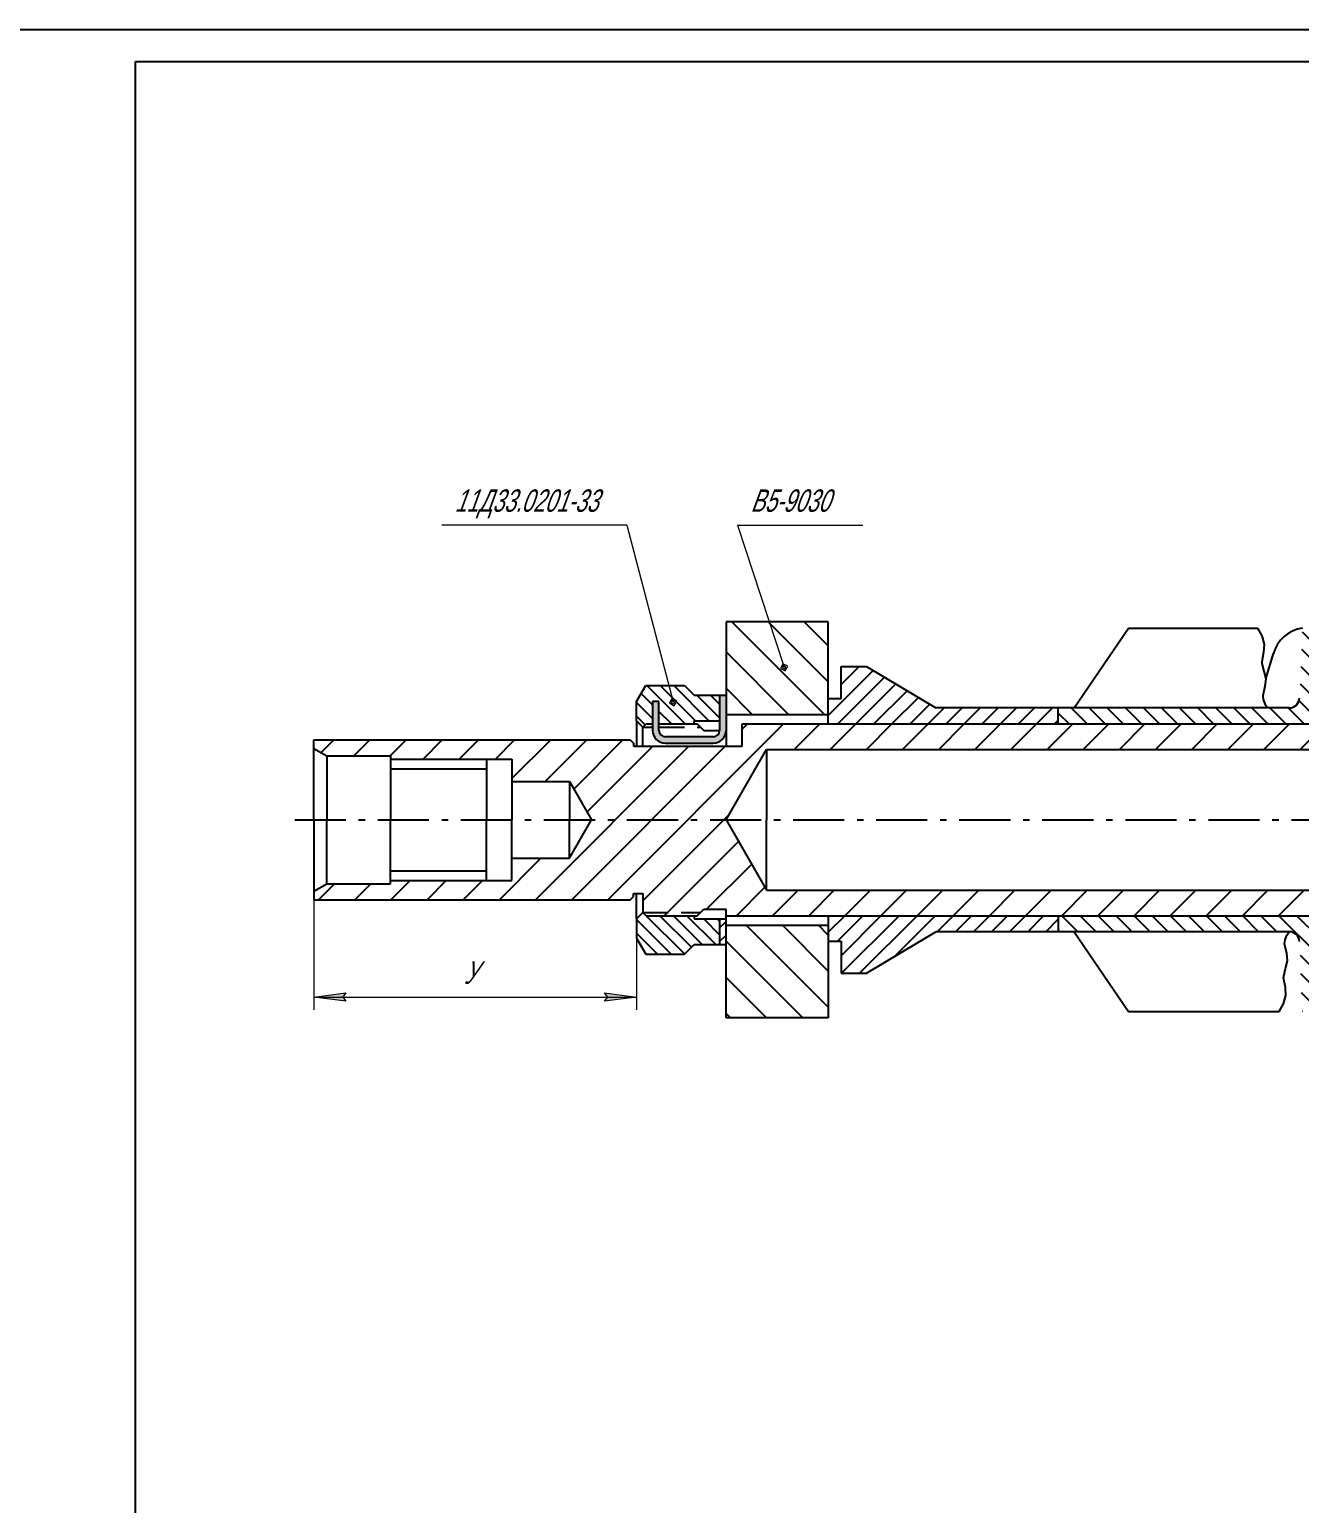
# Model space of a CAD drawing. Extents: x 0 to 841, y 0 to 594.
# Drawn here: x 423.9 to 622.7, y 363.4 to 594 of the extents above; entities that cross this region are included whole.
import ezdxf

# ---------------------------------------------------------------- set-up
doc = ezdxf.new("R2010")
doc.units = 0
doc.header["$MEASUREMENT"] = 0
for name, pattern in [('K5LT_AXLED', [13, 8, -2, 1, -2]), ('K5LT_BASIC', [0]), ('K5LT_DASHED', [6, 4, -2]), ('K5LT_THIN', [0]), ('K5LT_THIN_INCLUDED_TO_HATCHING', [0])]:
    doc.linetypes.add(name, pattern=pattern)
doc.layers.add('LAYER0VIEW0', color=7, linetype='Continuous')
doc.layers.add('LAYER2VIEW0', color=7, linetype='Continuous')
doc.styles.add('K5_TEXTSTYLE', font='win_eskd.shx', dxfattribs={"width": 0.7, "oblique": 15, "bigfont": 'b_eskd.shx'})
pattern_1 = [(45, (0, 0), (-1.4142136, 1.4142136), [])]
pattern_2 = [(-45, (0, 0), (1.0606602, 1.0606602), [])]

# ---------------------------------------------------------------- blocks, each defined once
blk = doc.blocks.new('*S69')
at = {"layer": 'LAYER2VIEW0', "color": 7, "linetype": 'K5LT_THIN'}
blk.add_line((0, 594), (841, 594), dxfattribs=at)

msp = doc.modelspace()

# ---------------------------------------------------------------- hatches: boundary and pattern name
at = {"layer": 'LAYER0VIEW0'}
h = msp.add_hatch(dxfattribs=at)
h.set_pattern_fill('МЕТАЛЛ', color=256, style=0, pattern_type=0)
h.set_pattern_definition([(45, (0, 0), (-2.828427, 2.828427), [])])
edge = h.paths.add_edge_path()
edge.add_line((532.929, 481.858), (519.929, 481.858))
edge.add_line((519.929, 481.858), (518.429, 481.858))
edge.add_line((518.429, 481.858), (518.429, 482.358))
edge.add_line((518.429, 482.358), (517.929, 482.858))
edge.add_line((517.929, 482.858), (468.429, 482.858))
edge.add_line((468.429, 482.858), (468.429, 481.512))
edge.add_line((468.429, 481.512), (470.429, 480.358))
edge.add_line((470.429, 480.358), (480.429, 480.358))
edge.add_line((480.429, 480.358), (480.429, 479.858))
edge.add_line((480.429, 479.858), (499.429, 479.858))
edge.add_line((499.429, 479.858), (499.429, 476.358))
edge.add_line((499.429, 476.358), (508.429, 476.358))
edge.add_line((508.429, 476.358), (511.893, 470.358))
edge.add_line((511.893, 470.358), (508.429, 464.358))
edge.add_line((508.429, 464.358), (499.429, 464.358))
edge.add_line((499.429, 464.358), (499.429, 460.858))
edge.add_line((499.429, 460.858), (480.429, 460.858))
edge.add_line((480.429, 460.858), (480.429, 460.358))
edge.add_line((480.429, 460.358), (470.429, 460.358))
edge.add_line((470.429, 460.358), (468.429, 459.203))
edge.add_line((468.429, 459.203), (468.429, 457.858))
edge.add_line((468.429, 457.858), (517.929, 457.858))
edge.add_line((517.929, 457.858), (518.429, 458.358))
edge.add_line((518.429, 458.358), (518.429, 458.858))
edge.add_line((518.429, 458.858), (519.929, 458.858))
edge.add_line((519.929, 458.858), (519.929, 455.858))
edge.add_line((519.929, 455.858), (520.429, 455.358))
edge.add_line((520.429, 455.358), (528.429, 455.358))
edge.add_line((528.429, 455.358), (529.429, 456.358))
edge.add_line((529.429, 456.358), (532.929, 456.358))
edge.add_line((532.929, 456.358), (532.929, 455.358))
edge.add_line((532.929, 455.358), (534.429, 455.358))
edge.add_line((534.429, 455.358), (547.429, 455.358))
edge.add_line((547.429, 455.358), (548.929, 455.358))
edge.add_line((548.929, 455.358), (584.929, 455.358))
edge.add_line((584.929, 455.358), (662.625, 455.358))
edge.add_line((662.625, 455.358), (684.625, 455.358))
edge.add_line((684.625, 455.358), (684.625, 452.858))
edge.add_line((684.625, 452.858), (698.625, 452.858))
edge.add_line((698.625, 452.858), (700.625, 452.858))
edge.add_line((700.625, 452.858), (713.625, 452.858))
edge.add_arc((713.625, 450.858), 2, 360, 450, ccw=False)
edge.add_line((715.625, 450.858), (715.625, 448.358))
edge.add_line((715.625, 448.358), (741.625, 448.358))
edge.add_arc((745.944, 440.944), 8.58, 342.4571, 480.22329, ccw=False)
edge.add_arc((879.072, 398.859), 131.042, 162.4571, 172.63144)
edge.add_arc((747.625, 415.858), 1.5, 630, 712.63144, ccw=False)
edge.add_line((747.625, 414.358), (747.625, 407.358))
edge.add_arc((747.625, 405.858), 1.5, 360, 450, ccw=False)
edge.add_line((749.125, 405.858), (749.125, 404.358))
edge.add_line((749.125, 404.358), (751.125, 404.358))
edge.add_line((751.125, 404.358), (751.125, 407.358))
edge.add_arc((799.307, 407.358), 48.182, 454.97911, 540, ccw=False)
edge.add_line((795.125, 455.358), (795.125, 457.858))
edge.add_line((795.125, 457.858), (792.625, 457.858))
edge.add_line((792.625, 457.858), (791.125, 457.858))
edge.add_line((791.125, 457.858), (790.125, 458.858))
edge.add_line((790.125, 458.858), (789.625, 458.358))
edge.add_line((789.625, 458.358), (778.625, 458.358))
edge.add_line((778.625, 458.358), (777.625, 459.358))
edge.add_line((777.625, 459.358), (775.125, 459.358))
edge.add_line((775.125, 459.358), (775.125, 458.358))
edge.add_line((775.125, 458.358), (769.125, 458.358))
edge.add_line((769.125, 458.358), (766.125, 455.358))
edge.add_line((766.125, 455.358), (726.125, 455.358))
edge.add_line((726.125, 455.358), (722.125, 459.358))
edge.add_line((722.125, 459.358), (539.28, 459.358))
edge.add_line((539.28, 459.358), (532.929, 470.358))
edge.add_line((532.929, 470.358), (539.28, 481.358))
edge.add_line((539.28, 481.358), (722.125, 481.358))
edge.add_line((722.125, 481.358), (726.125, 485.358))
edge.add_line((726.125, 485.358), (766.125, 485.358))
edge.add_line((766.125, 485.358), (769.125, 482.358))
edge.add_line((769.125, 482.358), (775.125, 482.358))
edge.add_line((775.125, 482.358), (775.125, 481.358))
edge.add_line((775.125, 481.358), (777.625, 481.358))
edge.add_line((777.625, 481.358), (778.625, 482.358))
edge.add_line((778.625, 482.358), (789.625, 482.358))
edge.add_line((789.625, 482.358), (790.125, 481.858))
edge.add_line((790.125, 481.858), (791.125, 482.858))
edge.add_line((791.125, 482.858), (792.625, 482.858))
edge.add_line((792.625, 482.858), (795.125, 482.858))
edge.add_line((795.125, 482.858), (795.125, 485.358))
edge.add_arc((799.307, 533.358), 48.182, 540, 625.02089, ccw=False)
edge.add_line((751.125, 533.358), (751.125, 536.358))
edge.add_line((751.125, 536.358), (749.125, 536.358))
edge.add_line((749.125, 536.358), (749.125, 534.858))
edge.add_arc((747.625, 534.858), 1.5, 270, 360, ccw=False)
edge.add_line((747.625, 533.358), (747.625, 526.358))
edge.add_arc((747.625, 524.858), 1.5, 367.36856, 450, ccw=False)
edge.add_arc((879.072, 541.856), 131.042, 187.36856, 197.5429)
edge.add_arc((745.944, 499.772), 8.58, 239.77671, 377.5429, ccw=False)
edge.add_line((741.625, 492.358), (715.625, 492.358))
edge.add_line((715.625, 492.358), (715.625, 489.858))
edge.add_arc((713.625, 489.858), 2, 270, 360, ccw=False)
edge.add_line((713.625, 487.858), (700.625, 487.858))
edge.add_line((700.625, 487.858), (698.625, 487.858))
edge.add_line((698.625, 487.858), (684.625, 487.858))
edge.add_line((684.625, 487.858), (684.625, 485.358))
edge.add_line((684.625, 485.358), (662.625, 485.358))
edge.add_line((662.625, 485.358), (584.929, 485.358))
edge.add_line((584.929, 485.358), (548.929, 485.358))
edge.add_line((548.929, 485.358), (547.429, 485.358))
edge.add_line((547.429, 485.358), (535.429, 485.358))
edge.add_line((535.429, 485.358), (535.429, 481.858))
edge.add_line((535.429, 481.858), (532.929, 481.858))
h = msp.add_hatch(dxfattribs=at)
h.set_pattern_fill('МЕТАЛЛ', color=256, style=0, pattern_type=0)
h.set_pattern_definition([(-45, (0, 0), (2.828427, 2.828427), [])])
h.paths.add_polyline_path([(548.929, 453.858), (532.929, 453.858), (532.929, 439.358), (548.929, 439.358), (548.929, 451.358)])
h.paths.add_polyline_path([(532.929, 486.858), (548.929, 486.858), (548.929, 489.358), (548.929, 501.358), (532.929, 501.358), (532.929, 489.858)])
h = msp.add_hatch(dxfattribs=at)
h.set_pattern_fill('МЕТАЛЛ', color=256, style=0, pattern_type=0)
h.set_pattern_definition([(-45, (0, 0), (1.4142136, 1.4142136), [])])
edge = h.paths.add_edge_path()
edge.add_arc((627.162, 489.458), 1.6, 542.29061, 630, ccw=False)
edge.add_line((625.563, 489.394), (625.126, 500.324))
edge.add_arc((624.031, 494.757), 5.674, 78.86755, 80.81259)
edge.add_line((624.937, 500.358), (623.125, 500.358))
edge.add_line((623.125, 500.358), (622.686, 489.394))
edge.add_arc((621.088, 489.458), 1.6, 630, 717.70939, ccw=False)
edge.add_line((621.088, 487.858), (584.929, 487.858))
edge.add_line((584.929, 487.858), (584.929, 485.358))
edge.add_line((584.929, 485.358), (662.625, 485.358))
edge.add_line((662.625, 485.358), (663.625, 485.358))
edge.add_line((663.625, 485.358), (663.625, 487.358))
edge.add_line((663.625, 487.358), (660.625, 487.358))
edge.add_line((660.625, 487.358), (659.591, 487.358))
edge.add_arc((659.591, 487.758), 0.4, 495, 630, ccw=False)
edge.add_line((659.308, 488.041), (667.625, 496.358))
edge.add_line((667.625, 496.358), (667.625, 497.358))
edge.add_line((667.625, 497.358), (666.125, 497.358))
edge.add_line((666.125, 497.358), (657.796, 489.029))
edge.add_arc((654.968, 491.858), 4, 630, 675, ccw=False)
edge.add_line((654.968, 487.858), (627.162, 487.858))
edge = h.paths.add_edge_path()
edge.add_arc((621.088, 451.258), 1.6, 362.29061, 450, ccw=False)
edge.add_line((622.686, 451.322), (623.125, 440.358))
edge.add_line((623.125, 440.358), (625.125, 440.358))
edge.add_line((625.125, 440.358), (625.563, 451.322))
edge.add_arc((627.162, 451.258), 1.6, 450, 537.70939, ccw=False)
edge.add_line((627.162, 452.858), (654.968, 452.858))
edge.add_arc((654.968, 448.858), 4, 405, 450, ccw=False)
edge.add_line((657.796, 451.686), (666.125, 443.358))
edge.add_line((666.125, 443.358), (667.625, 443.358))
edge.add_line((667.625, 443.358), (667.625, 444.358))
edge.add_line((667.625, 444.358), (659.308, 452.675))
edge.add_arc((659.591, 452.958), 0.4, 450, 585, ccw=False)
edge.add_line((659.591, 453.358), (660.625, 453.358))
edge.add_line((660.625, 453.358), (662.625, 453.358))
edge.add_line((662.625, 453.358), (663.625, 453.358))
edge.add_line((663.625, 453.358), (663.625, 455.358))
edge.add_line((663.625, 455.358), (662.625, 455.358))
edge.add_line((662.625, 455.358), (584.929, 455.358))
edge.add_line((584.929, 455.358), (584.929, 452.858))
edge.add_line((584.929, 452.858), (621.088, 452.858))
h = msp.add_hatch(dxfattribs=at)
h.set_pattern_fill('МЕТАЛЛ', color=256, style=0, pattern_type=0)
h.set_pattern_definition(pattern_1)
h.paths.add_polyline_path([(548.929, 485.358), (584.929, 485.358), (584.929, 487.858), (565.762, 487.858), (554.929, 494.358), (550.929, 494.358), (550.929, 489.358), (548.929, 489.358)])
h = msp.add_hatch(dxfattribs=at)
h.set_pattern_fill('МЕТАЛЛ', color=256, style=0, pattern_type=0)
h.set_pattern_definition(pattern_2)
h.paths.add_polyline_path([(522.429, 488.858), (522.429, 485.358), (527.929, 485.358), (527.929, 485.858), (531.929, 485.858), (531.929, 489.858), (527.929, 489.858), (526.429, 491.358), (520.372, 491.358), (518.929, 488.858), (518.929, 485.858), (519.929, 484.858), (520.429, 485.358), (521.429, 485.358), (521.429, 488.858)])
h = msp.add_hatch(color=1, dxfattribs=at)
edge = h.paths.add_edge_path()
edge.add_line((521.429, 488.858), (521.429, 484.358))
edge.add_arc((523.429, 484.358), 2, 180, 270)
edge.add_line((523.429, 482.358), (530.929, 482.358))
edge.add_arc((530.929, 484.358), 2, 270, 360)
edge.add_line((532.929, 484.358), (532.929, 486.858))
edge.add_line((532.929, 486.858), (532.929, 489.858))
edge.add_line((532.929, 489.858), (531.929, 489.858))
edge.add_line((531.929, 489.858), (531.929, 484.358))
edge.add_arc((530.929, 484.358), 1, 270, 360, ccw=False)
edge.add_line((530.929, 483.358), (523.429, 483.358))
edge.add_arc((523.429, 484.358), 1, 540, 630, ccw=False)
edge.add_line((522.429, 484.358), (522.429, 488.858))
edge.add_line((522.429, 488.858), (521.429, 488.858))
h = msp.add_hatch(dxfattribs=at)
h.set_pattern_fill('МЕТАЛЛ', color=256, style=0, pattern_type=0)
h.set_pattern_definition(pattern_2)
h.paths.add_polyline_path([(518.929, 451.858), (520.372, 449.358), (526.429, 449.358), (527.929, 450.858), (531.929, 450.858), (531.929, 454.858), (527.929, 454.858), (527.929, 455.358), (520.429, 455.358), (519.929, 455.858), (518.929, 454.858)])
h = msp.add_hatch(dxfattribs=at)
h.set_pattern_fill('МЕТАЛЛ', color=256, style=0, pattern_type=0)
h.set_pattern_definition([(45, (0, 0), (-1.0606602, 1.0606602), [])])
h.paths.add_polyline_path([(532.929, 450.858), (532.929, 454.858), (531.929, 454.858), (531.929, 450.858)])
h = msp.add_hatch(dxfattribs=at)
h.set_pattern_fill('МЕТАЛЛ', color=256, style=0, pattern_type=0)
h.set_pattern_definition(pattern_1)
h.paths.add_polyline_path([(548.929, 455.358), (584.929, 455.358), (584.929, 452.858), (565.762, 452.858), (554.929, 446.358), (550.929, 446.358), (550.929, 451.358), (548.929, 451.358)])
at = {"layer": 'LAYER0VIEW0', "lineweight": 0}
for points in [[(468.429, 442.632), (473.429, 443.29), (472.929, 442.632)], [(518.929, 442.632), (513.929, 443.29), (514.429, 442.632)], [(473.429, 441.973), (472.929, 442.632), (468.429, 442.632)], [(513.929, 441.973), (518.929, 442.632), (514.429, 442.632)]]:
    msp.add_hatch(color=7, dxfattribs=at).paths.add_polyline_path(points)

# ---------------------------------------------------------------- linework, layer by layer
at = {"layer": 'LAYER0VIEW0', "color": 5, "linetype": 'K5LT_BASIC'}
for p, q in [((440.5, 589), (836, 589)), ((440.5, 5), (440.5, 589)), ((548.929, 501.358), (532.929, 501.358)), ((532.929, 501.358), (532.929, 486.858)), ((548.929, 486.858), (548.929, 501.358)), ((587.429, 487.858), (595.929, 500.358)), ((595.929, 500.358), (616.088, 500.358)), ((617.422, 492.396), (618.588, 496.358)), ((550.929, 489.358), (550.929, 494.358)), ((550.929, 494.358), (554.929, 494.358)), ((554.929, 494.358), (565.762, 487.858)), ((518.929, 488.858), (520.372, 491.358)), ((520.372, 491.358), (526.429, 491.358)), ((526.429, 491.358), (527.929, 489.858)), ((527.929, 489.858), (532.929, 489.858)), ((531.929, 489.858), (531.929, 484.358)), ((532.929, 489.858), (532.929, 484.358)), ((548.929, 485.358), (548.929, 489.358)), ((548.929, 489.358), (550.929, 489.358)), ((518.929, 485.858), (518.929, 488.858)), ((522.429, 488.858), (521.429, 488.858)), ((521.429, 488.858), (521.429, 484.358)), ((522.429, 484.358), (522.429, 488.858)), ((532.929, 486.858), (548.929, 486.858)), ((584.929, 487.858), (565.762, 487.858)), ((584.929, 485.358), (584.929, 487.858)), ((621.088, 487.858), (584.929, 487.858)), ((519.929, 484.858), (518.929, 485.858)), ((518.929, 485.858), (518.929, 481.858)), ((519.929, 484.858), (520.429, 485.358)), ((519.929, 484.858), (520.429, 485.358)), ((519.929, 481.858), (519.929, 484.858)), ((519.929, 481.858), (519.929, 484.858)), ((520.429, 485.358), (521.429, 485.358)), ((520.429, 485.358), (521.429, 485.358)), ((522.429, 485.358), (528.429, 485.358)), ((522.429, 485.358), (528.429, 485.358)), ((527.929, 485.358), (527.929, 485.858)), ((527.929, 485.858), (531.929, 485.858)), ((528.429, 485.358), (529.429, 484.358)), ((528.429, 485.358), (529.429, 484.358)), ((529.429, 484.358), (531.929, 484.358)), ((529.429, 484.358), (531.929, 484.358)), ((532.929, 484.358), (532.929, 483.358)), ((532.929, 484.358), (532.929, 483.358)), ((535.429, 481.858), (535.429, 485.358)), ((535.429, 485.358), (548.929, 485.358)), ((548.929, 485.358), (584.929, 485.358)), ((584.929, 485.358), (662.625, 485.358)), ((468.429, 470.358), (468.429, 482.858)), ((468.429, 482.858), (517.929, 482.858)), ((517.929, 482.858), (518.429, 482.358)), ((518.429, 482.358), (518.429, 481.858)), ((530.929, 483.358), (523.429, 483.358)), ((523.429, 482.358), (530.929, 482.358)), ((532.929, 483.358), (532.929, 481.858)), ((532.929, 483.358), (532.929, 481.858)), ((468.429, 481.512), (470.429, 480.358)), ((470.429, 480.358), (470.429, 470.358)), ((470.429, 480.358), (480.429, 480.358)), ((480.429, 480.358), (480.429, 470.358)), ((480.429, 479.858), (499.429, 479.858)), ((495.429, 479.858), (495.429, 470.358)), ((499.429, 479.858), (499.429, 470.358)), ((518.429, 481.858), (519.929, 481.858)), ((518.429, 481.858), (519.929, 481.858)), ((519.929, 481.858), (535.429, 481.858)), ((532.929, 470.358), (539.28, 481.358)), ((539.28, 481.358), (722.125, 481.358)), ((539.28, 481.358), (539.28, 470.358)), ((480.429, 478.358), (495.429, 478.358)), ((499.429, 476.358), (508.429, 476.358)), ((508.429, 476.358), (508.429, 470.358)), ((508.429, 476.358), (511.893, 470.358)), ((468.429, 470.358), (468.429, 457.858)), ((470.429, 460.358), (470.429, 470.358)), ((480.429, 460.358), (480.429, 470.358)), ((495.429, 460.858), (495.429, 470.358)), ((499.429, 460.858), (499.429, 470.358)), ((508.429, 464.358), (508.429, 470.358)), ((508.429, 464.358), (511.893, 470.358)), ((532.929, 470.358), (539.28, 459.358)), ((539.28, 459.358), (539.28, 470.358)), ((499.429, 464.358), (508.429, 464.358)), ((480.429, 462.358), (495.429, 462.358)), ((468.429, 459.203), (470.429, 460.358)), ((470.429, 460.358), (480.429, 460.358)), ((480.429, 460.858), (499.429, 460.858)), ((539.28, 459.358), (722.125, 459.358)), ((468.429, 457.858), (517.929, 457.858)), ((517.929, 457.858), (518.429, 458.358)), ((518.429, 458.358), (518.429, 458.858)), ((518.429, 458.858), (519.929, 458.858)), ((518.929, 454.858), (518.929, 458.858)), ((519.929, 458.858), (519.929, 455.858)), ((519.929, 455.858), (518.929, 454.858)), ((518.929, 454.858), (518.929, 451.858)), ((519.929, 455.858), (520.429, 455.358)), ((519.929, 455.858), (520.429, 455.358)), ((520.429, 455.358), (528.429, 455.358)), ((520.429, 455.358), (528.429, 455.358)), ((527.929, 455.358), (527.929, 454.858)), ((527.929, 454.858), (532.929, 454.858)), ((528.429, 455.358), (529.429, 456.358)), ((529.429, 456.358), (532.929, 456.358)), ((531.929, 454.858), (531.929, 450.858)), ((532.929, 455.358), (532.929, 456.358)), ((532.929, 453.858), (532.929, 456.358)), ((532.929, 455.358), (548.929, 455.358)), ((532.929, 439.358), (532.929, 455.358)), ((532.929, 455.358), (548.929, 455.358)), ((547.429, 455.358), (548.929, 455.358)), ((548.929, 455.358), (548.929, 451.358)), ((548.929, 455.358), (584.929, 455.358)), ((548.929, 455.358), (548.929, 439.358)), ((584.929, 455.358), (584.929, 452.858)), ((584.929, 455.358), (662.625, 455.358)), ((532.929, 453.858), (548.929, 453.858)), ((554.929, 446.358), (565.762, 452.858)), ((584.929, 452.858), (565.762, 452.858)), ((621.088, 452.858), (584.929, 452.858)), ((587.429, 452.858), (595.929, 440.358)), ((518.929, 451.858), (520.372, 449.358)), ((526.429, 449.358), (527.929, 450.858)), ((527.929, 450.858), (532.929, 450.858)), ((548.929, 451.358), (550.929, 451.358)), ((550.929, 451.358), (550.929, 446.358)), ((520.372, 449.358), (526.429, 449.358)), ((550.929, 446.358), (554.929, 446.358)), ((548.929, 439.358), (532.929, 439.358)), ((595.929, 440.358), (619.488, 440.358))]:
    msp.add_line(p, q, dxfattribs=at)
at = {"layer": 'LAYER0VIEW0', "color": 7, "linetype": 'K5LT_THIN', "lineweight": 0}
for p, q in [((517.386, 516.471), (488.434, 516.471)), ((517.386, 516.471), (524.649, 488.794)), ((534.742, 516.471), (542.005, 494.215)), ((534.742, 516.471), (554.341, 516.471)), ((541.819, 494.785), (541.434, 494.029)), ((541.434, 494.029), (542.191, 493.644)), ((541.912, 494.5), (541.72, 494.122)), ((541.72, 494.122), (542.098, 493.93)), ((541.912, 494.5), (541.819, 494.785)), ((542.575, 494.401), (541.819, 494.785)), ((542.29, 494.308), (541.912, 494.5)), ((542.098, 493.93), (542.29, 494.308)), ((542.191, 493.644), (542.575, 494.401)), ((524.497, 489.375), (524.068, 488.642)), ((524.573, 489.084), (524.359, 488.718)), ((524.573, 489.084), (524.497, 489.375)), ((525.229, 488.947), (524.497, 489.375)), ((524.939, 488.87), (524.573, 489.084)), ((524.801, 488.214), (525.229, 488.947)), ((524.068, 488.642), (524.801, 488.214)), ((524.359, 488.718), (524.725, 488.504)), ((524.725, 488.504), (524.939, 488.87))]:
    msp.add_line(p, q, dxfattribs=at)
at = {"layer": 'LAYER0VIEW0', "color": 7, "linetype": 'K5LT_DASHED'}
for p, q in [((519.929, 484.858), (521.429, 484.858)), ((519.929, 484.858), (521.429, 484.858)), ((522.429, 484.858), (528.929, 484.858)), ((522.429, 484.858), (528.929, 484.858)), ((519.929, 455.858), (528.929, 455.858)), ((519.929, 455.858), (528.929, 455.858))]:
    msp.add_line(p, q, dxfattribs=at)
at = {"layer": 'LAYER0VIEW0', "color": 7, "linetype": 'K5LT_AXLED'}
msp.add_line((465.429, 470.358), (814.049, 470.358), dxfattribs=at)
at = {"layer": 'LAYER0VIEW0', "color": 7, "lineweight": 0}
for p, q in [((468.429, 457.858), (468.429, 440.632)), ((518.929, 451.858), (518.929, 440.632)), ((468.429, 442.632), (473.429, 443.29)), ((473.429, 443.29), (472.929, 442.632)), ((514.429, 442.632), (513.929, 443.29)), ((513.929, 443.29), (518.929, 442.632)), ((473.429, 441.973), (468.429, 442.632)), ((468.429, 442.632), (518.929, 442.632)), ((472.929, 442.632), (473.429, 441.973)), ((518.929, 442.632), (513.929, 441.973)), ((513.929, 441.973), (514.429, 442.632))]:
    msp.add_line(p, q, dxfattribs=at)
at = {"layer": 'LAYER0VIEW0', "color": 7, "linetype": 'K5LT_THIN_INCLUDED_TO_HATCHING'}
for points in [[(616.088, 500.358), (616.783, 499.132), (617.154, 497.858), (617.067, 496.612), (616.801, 495.078), (616.809, 494.82), (617.116, 493.608), (617.422, 492.396), (617.28, 491.265), (616.95, 489.742), (617.016, 489.158), (617.261, 488.502), (617.688, 487.858)], [(619.488, 440.358), (620.183, 441.584), (620.554, 442.857), (620.467, 444.103), (620.201, 445.638), (620.209, 445.895), (620.516, 447.108), (620.822, 448.32), (620.681, 449.45), (620.35, 450.974), (620.416, 451.558), (620.661, 452.213), (621.088, 452.858)]]:
    msp.add_lwpolyline(points, dxfattribs=at)
at = {"layer": 'LAYER0VIEW0', "color": 5, "linetype": 'K5LT_BASIC'}
for centre, radius, start, end in [((624.031, 494.757), 5.674, 99.18741, 163.61046), ((621.088, 489.458), 1.6, 270, 357.70939), ((523.429, 484.358), 2, 180, 270), ((523.429, 484.358), 1, 180, 270), ((530.929, 484.358), 1, 270, 0), ((530.929, 484.358), 2, 270, 0), ((621.088, 451.258), 1.6, 2.29061, 90)]:
    msp.add_arc(centre, radius, start, end, dxfattribs=at)

# ---------------------------------------------------------------- block references
at = {"layer": 'LAYER2VIEW0'}
msp.add_blockref('*S69', (0, 0), dxfattribs=at)

# ---------------------------------------------------------------- texts
at = {"layer": 'LAYER0VIEW0', "color": 7, "lineweight": 0, "style": 'K5_TEXTSTYLE', "oblique": 20, "width": 0.7}
for s, p in [('11Д33.0201-33', (490.434, 518.546)), ('В5-9030', (536.742, 518.546)), ('У', (491.88, 444.706))]:
    msp.add_text(s, height=3.5, dxfattribs=at).set_placement(p)

doc.saveas('drawing.dxf')
